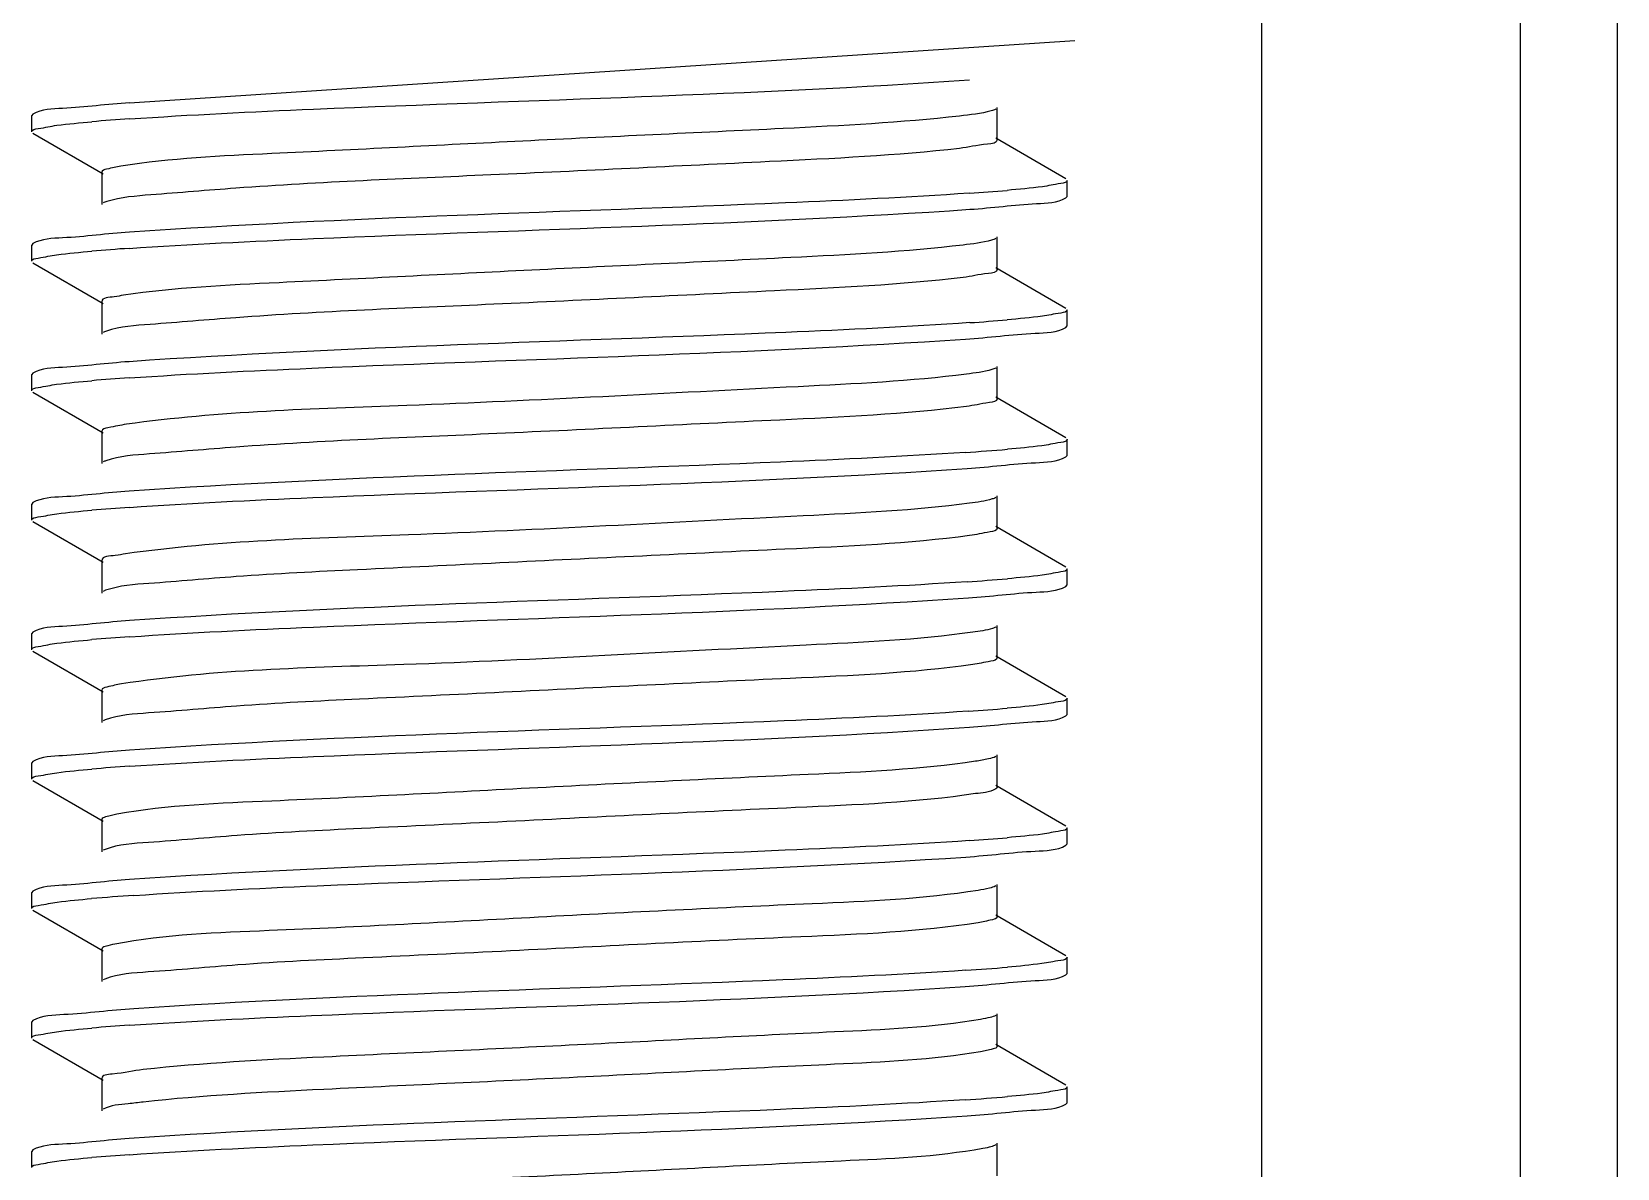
# Model space of a CAD drawing. Extents: x 1031190 to 1725648, y 733081 to 1571294.
# Drawn here: x 1133764.5 to 1134056.2, y 1252472 to 1252681.1 of the extents above; entities that cross this region are included whole.
import ezdxf

# ---------------------------------------------------------------- set-up
doc = ezdxf.new("R2010")
doc.units = 0
doc.header["$LTSCALE"] = 1000
doc.header["$MEASUREMENT"] = 0

msp = doc.modelspace()

# ---------------------------------------------------------------- linework, layer by layer
at = {"linetype": 'Continuous'}
for p, q in [((1133990.71, 1253335.18), (1133990.71, 1248594.16)), ((1134038.33, 1253335.18), (1134038.33, 1248594.16)), ((1134056.19, 1253335.18), (1134056.19, 1248594.16)), ((1133782.48, 1252668.02), (1133956.41, 1252679.44)), ((1133764.71, 1252665.91), (1133764.49, 1252665.65)), ((1133764.49, 1252662.67), (1133764.49, 1252665.65)), ((1133764.49, 1252662.67), (1133764.49, 1252665.65)), ((1133942.1, 1252661.19), (1133942.1, 1252667.14)), ((1133764.71, 1252662.41), (1133777.64, 1252654.93)), ((1133954.76, 1252654.01), (1133941.84, 1252661.49)), ((1133777.38, 1252655.23), (1133777.38, 1252649.28)), ((1133954.99, 1252650.77), (1133954.99, 1252653.74)), ((1133954.99, 1252650.77), (1133954.99, 1252653.74)), ((1133954.76, 1252650.51), (1133954.99, 1252650.77)), ((1133764.71, 1252642.1), (1133764.49, 1252641.84)), ((1133764.49, 1252638.86), (1133764.49, 1252641.84)), ((1133764.49, 1252638.86), (1133764.49, 1252641.84)), ((1133942.1, 1252637.37), (1133942.1, 1252643.33)), ((1133764.71, 1252638.6), (1133777.64, 1252631.12)), ((1133954.76, 1252630.19), (1133941.84, 1252637.67)), ((1133777.38, 1252631.42), (1133777.38, 1252625.47)), ((1133954.99, 1252626.96), (1133954.99, 1252629.93)), ((1133954.99, 1252626.96), (1133954.99, 1252629.93)), ((1133954.76, 1252626.69), (1133954.99, 1252626.96)), ((1133764.71, 1252618.29), (1133764.49, 1252618.03)), ((1133942.1, 1252613.56), (1133942.1, 1252619.51)), ((1133764.49, 1252615.05), (1133764.49, 1252618.03)), ((1133764.49, 1252615.05), (1133764.49, 1252618.03)), ((1133764.71, 1252614.79), (1133777.64, 1252607.31)), ((1133954.76, 1252606.38), (1133941.84, 1252613.86)), ((1133777.38, 1252607.61), (1133777.38, 1252601.65)), ((1133954.99, 1252603.14), (1133954.99, 1252606.12)), ((1133954.99, 1252603.14), (1133954.99, 1252606.12)), ((1133954.76, 1252602.88), (1133954.99, 1252603.14)), ((1133942.1, 1252589.75), (1133942.1, 1252595.7)), ((1133764.71, 1252594.47), (1133764.49, 1252594.21)), ((1133764.49, 1252591.24), (1133764.49, 1252594.21)), ((1133764.49, 1252591.24), (1133764.49, 1252594.21)), ((1133764.71, 1252590.97), (1133777.64, 1252583.49)), ((1133954.76, 1252582.57), (1133941.84, 1252590.05)), ((1133777.38, 1252583.79), (1133777.38, 1252577.84)), ((1133954.99, 1252579.33), (1133954.99, 1252582.31)), ((1133778.08, 1252578.34), (1133777.64, 1252578.14)), ((1133954.76, 1252579.07), (1133954.99, 1252579.33)), ((1133942.1, 1252565.93), (1133942.1, 1252571.89)), ((1133764.71, 1252570.66), (1133764.49, 1252570.4)), ((1133764.49, 1252567.42), (1133764.49, 1252570.4)), ((1133764.49, 1252567.42), (1133764.49, 1252570.4)), ((1133764.71, 1252567.16), (1133777.64, 1252559.68)), ((1133954.76, 1252558.75), (1133941.84, 1252566.24)), ((1133777.38, 1252559.98), (1133777.38, 1252554.03)), ((1133954.99, 1252555.52), (1133954.99, 1252558.49)), ((1133954.99, 1252555.52), (1133954.99, 1252558.49)), ((1133778.03, 1252554.51), (1133777.64, 1252554.33)), ((1133954.76, 1252555.26), (1133954.99, 1252555.52)), ((1133764.71, 1252546.85), (1133764.49, 1252546.59)), ((1133764.49, 1252543.61), (1133764.49, 1252546.59)), ((1133764.49, 1252543.61), (1133764.49, 1252546.59)), ((1133942.1, 1252542.12), (1133942.1, 1252548.08)), ((1133764.71, 1252543.35), (1133777.64, 1252535.87)), ((1133954.76, 1252534.94), (1133941.84, 1252542.42)), ((1133777.38, 1252536.17), (1133777.38, 1252530.22)), ((1133954.99, 1252531.7), (1133954.99, 1252534.68)), ((1133954.99, 1252531.7), (1133954.99, 1252534.68)), ((1133777.99, 1252530.68), (1133777.64, 1252530.52)), ((1133954.76, 1252531.44), (1133954.99, 1252531.7)), ((1133764.71, 1252523.03), (1133764.49, 1252522.77)), ((1133764.49, 1252519.8), (1133764.49, 1252522.77)), ((1133764.49, 1252519.8), (1133764.49, 1252522.77)), ((1133942.1, 1252518.31), (1133942.1, 1252524.26)), ((1133764.71, 1252519.54), (1133777.64, 1252512.05)), ((1133954.76, 1252511.13), (1133941.84, 1252518.61)), ((1133777.38, 1252512.36), (1133777.38, 1252506.4)), ((1133954.99, 1252507.89), (1133954.99, 1252510.87)), ((1133954.99, 1252507.89), (1133954.99, 1252510.87)), ((1133954.76, 1252507.63), (1133954.99, 1252507.89)), ((1133777.95, 1252506.85), (1133777.64, 1252506.7)), ((1133764.71, 1252499.22), (1133764.49, 1252498.96)), ((1133764.49, 1252495.98), (1133764.49, 1252498.96)), ((1133764.49, 1252495.98), (1133764.49, 1252498.96)), ((1133942.1, 1252494.5), (1133942.1, 1252500.45)), ((1133764.71, 1252495.72), (1133777.64, 1252488.24)), ((1133954.76, 1252487.32), (1133941.84, 1252494.8)), ((1133777.38, 1252488.54), (1133777.38, 1252482.59)), ((1133954.99, 1252484.08), (1133954.99, 1252487.05)), ((1133954.99, 1252484.08), (1133954.99, 1252487.05)), ((1133954.76, 1252483.82), (1133954.99, 1252484.08)), ((1133764.71, 1252475.41), (1133764.49, 1252475.15)), ((1133942.1, 1252470.68), (1133942.1, 1252476.64)), ((1133764.49, 1252472.17), (1133764.49, 1252475.15)), ((1133764.49, 1252472.17), (1133764.49, 1252475.15))]:
    msp.add_line(p, q, dxfattribs=at)
for centre, radius, start, end in [((1133809.85, 1252256.21), 409.75, 93.8309, 94.8034), ((1133909.64, 1253059.95), 409.49, 273.831, 274.805), ((1133809.76, 1252233.51), 408.64, 93.8384, 94.8035), ((1133909.76, 1253034.75), 408.1, 273.8416, 274.804), ((1133809.77, 1252209.62), 408.71, 93.8379, 94.8036), ((1133908.68, 1253024.43), 421.63, 273.7501, 274.8057), ((1133809.87, 1252184.61), 409.9, 93.83, 94.8034), ((1133909.09, 1252995.45), 416.44, 273.7834, 274.8062), ((1133809.89, 1252160.53), 410.18, 93.8281, 94.8033), ((1133909.42, 1252967.52), 412.32, 273.8111, 274.8058), ((1133809.85, 1252137.12), 409.77, 93.8308, 94.8034), ((1133909.64, 1252940.96), 409.56, 273.8305, 274.805), ((1133810.89, 1252100.3), 422.82, 93.743, 94.805), ((1133908.8, 1252927.67), 420.12, 273.7591, 274.8063), ((1133809.77, 1252090.61), 408.65, 93.8383, 94.8036), ((1133908.66, 1252905.55), 421.81, 273.7489, 274.8056), ((1133809.86, 1252065.57), 409.88, 93.8301, 94.8034)]:
    msp.add_arc(centre, radius, start, end, dxfattribs=at)
for points, knots in [([(1133782.48, 1252665.04), (1133793.75, 1252665.81), (1133845.26, 1252668.29), (1133896.83, 1252669.48), (1133937, 1252672.21)], [0, 0, 0, 0, 0.219207, 1, 1, 1, 1]), ([(1133782.5, 1252668.02), (1133778.38, 1252667.74), (1133772.61, 1252666.94), (1133766.32, 1252666.83), (1133764.72, 1252665.91)], [0, 0, 0, 0, 0.690341, 1, 1, 1, 1]), ([(1133935.19, 1252665.57), (1133924.41, 1252664.34), (1133897.59, 1252662.99), (1133855.4, 1252661.04), (1133814.81, 1252658.89), (1133790.07, 1252657.81), (1133780.89, 1252656.34)], [0, 0, 0, 0, 0.210492, 0.520764, 0.819615, 1, 1, 1, 1]), ([(1133941.84, 1252666.84), (1133941.58, 1252666.69), (1133939.39, 1252666.02), (1133937.14, 1252665.8), (1133935.19, 1252665.57)], [0, 0, 0, 0, 0.130925, 1, 1, 1, 1]), ([(1133764.49, 1252662.67), (1133764.49, 1252663.11), (1133766.77, 1252663.39), (1133767.93, 1252663.71), (1133769.09, 1252663.86)], [0, 0, 0, 0, 0.271512, 1, 1, 1, 1]), ([(1133935.19, 1252659.62), (1133923.57, 1252658.29), (1133894.78, 1252656.94), (1133850.43, 1252654.71), (1133812.4, 1252653.22), (1133788.94, 1252651.25), (1133780.92, 1252650.65), (1133778.31, 1252649.85)], [0, 0, 0, 0, 0.223118, 0.549331, 0.848052, 0.947905, 1, 1, 1, 1]), ([(1133942.1, 1252661.19), (1133942.1, 1252660.55), (1133938.59, 1252660.32), (1133936.92, 1252659.82), (1133935.19, 1252659.62)], [0, 0, 0, 0, 0.268344, 1, 1, 1, 1]), ([(1133780.89, 1252656.34), (1133780.01, 1252656.2), (1133779.06, 1252655.97), (1133777.38, 1252655.58), (1133777.38, 1252655.23)], [0, 0, 0, 0, 0.719855, 1, 1, 1, 1]), ([(1133954.99, 1252653.74), (1133954.99, 1252653.31), (1133952.72, 1252653.03), (1133951.57, 1252652.72), (1133950.43, 1252652.57)], [0, 0, 0, 0, 0.27162, 1, 1, 1, 1]), ([(1133937, 1252651.38), (1133925.72, 1252650.61), (1133874.22, 1252648.13), (1133822.64, 1252646.94), (1133782.48, 1252644.21)], [0, 0, 0, 0, 0.219225, 1, 1, 1, 1]), ([(1133937.1, 1252648.41), (1133941.19, 1252648.69), (1133946.92, 1252649.48), (1133953.17, 1252649.59), (1133954.76, 1252650.51)], [0, 0, 0, 0, 0.690204, 1, 1, 1, 1]), ([(1133778.31, 1252649.85), (1133778.18, 1252649.81), (1133777.95, 1252649.73), (1133777.73, 1252649.63), (1133777.64, 1252649.58)], [0, 0, 0, 0, 0.565422, 1, 1, 1, 1]), ([(1133782.41, 1252641.22), (1133793.7, 1252641.99), (1133845.26, 1252644.48), (1133896.88, 1252645.67), (1133937.1, 1252648.41)], [0, 0, 0, 0, 0.219144, 1, 1, 1, 1]), ([(1133782.48, 1252644.21), (1133778.37, 1252643.93), (1133772.6, 1252643.13), (1133766.32, 1252643.02), (1133764.72, 1252642.1)], [0, 0, 0, 0, 0.690315, 1, 1, 1, 1]), ([(1133935.83, 1252641.84), (1133925.31, 1252640.57), (1133898.82, 1252639.26), (1133856.86, 1252637.28), (1133815.96, 1252635.17), (1133790.85, 1252634.02), (1133781.39, 1252632.61)], [0, 0, 0, 0, 0.205418, 0.513768, 0.814544, 1, 1, 1, 1]), ([(1133941.84, 1252643.02), (1133941.6, 1252642.89), (1133939.63, 1252642.26), (1133937.59, 1252642.05), (1133935.83, 1252641.84)], [0, 0, 0, 0, 0.133703, 1, 1, 1, 1]), ([(1133764.49, 1252638.86), (1133764.49, 1252639.29), (1133766.77, 1252639.58), (1133767.92, 1252639.89), (1133769.07, 1252640.04)], [0, 0, 0, 0, 0.271571, 1, 1, 1, 1]), ([(1133935.83, 1252635.89), (1133924.32, 1252634.5), (1133895.48, 1252633.18), (1133850.91, 1252630.9), (1133812.5, 1252629.44), (1133788.86, 1252627.41), (1133780.8, 1252626.84), (1133778.22, 1252626.01)], [0, 0, 0, 0, 0.220204, 0.547586, 0.848383, 0.94851, 1, 1, 1, 1]), ([(1133942.1, 1252637.37), (1133942.1, 1252636.79), (1133938.94, 1252636.51), (1133937.4, 1252636.07), (1133935.83, 1252635.89)], [0, 0, 0, 0, 0.269649, 1, 1, 1, 1]), ([(1133781.39, 1252632.61), (1133780.8, 1252632.52), (1133779.67, 1252632.2), (1133777.38, 1252632.23), (1133777.38, 1252631.42)], [0, 0, 0, 0, 0.421018, 1, 1, 1, 1]), ([(1133954.99, 1252629.93), (1133954.99, 1252629.5), (1133952.72, 1252629.21), (1133951.57, 1252628.9), (1133950.43, 1252628.75)], [0, 0, 0, 0, 0.271621, 1, 1, 1, 1]), ([(1133937.1, 1252627.57), (1133925.82, 1252626.8), (1133874.25, 1252624.32), (1133822.63, 1252623.13), (1133782.41, 1252620.39)], [0, 0, 0, 0, 0.219059, 1, 1, 1, 1]), ([(1133778.22, 1252626.01), (1133778.11, 1252625.97), (1133777.91, 1252625.9), (1133777.72, 1252625.81), (1133777.64, 1252625.77)], [0, 0, 0, 0, 0.559972, 1, 1, 1, 1]), ([(1133782.41, 1252617.41), (1133793.6, 1252618.17), (1133844.88, 1252620.65), (1133896.22, 1252621.86), (1133936.26, 1252624.54)], [0, 0, 0, 0, 0.218315, 1, 1, 1, 1]), ([(1133936.26, 1252624.54), (1133940.54, 1252624.82), (1133946.55, 1252625.66), (1133953.1, 1252625.74), (1133954.76, 1252626.69)], [0, 0, 0, 0, 0.691064, 1, 1, 1, 1]), ([(1133782.41, 1252620.39), (1133778.31, 1252620.11), (1133772.57, 1252619.31), (1133766.31, 1252619.2), (1133764.72, 1252618.29)], [0, 0, 0, 0, 0.690246, 1, 1, 1, 1]), ([(1133941.84, 1252619.21), (1133941.62, 1252619.09), (1133939.86, 1252618.5), (1133938.03, 1252618.3), (1133936.45, 1252618.1)], [0, 0, 0, 0, 0.136714, 1, 1, 1, 1]), ([(1133764.49, 1252615.05), (1133764.49, 1252615.48), (1133766.77, 1252615.77), (1133767.92, 1252616.08), (1133769.07, 1252616.23)], [0, 0, 0, 0, 0.271569, 1, 1, 1, 1]), ([(1133936.45, 1252618.1), (1133926.19, 1252616.8), (1133891.82, 1252615.17), (1133840.37, 1252612.26), (1133798.99, 1252611.27), (1133781.91, 1252608.87)], [0, 0, 0, 0, 0.200359, 0.665926, 1, 1, 1, 1]), ([(1133942.1, 1252613.56), (1133942.1, 1252613.03), (1133939.27, 1252612.72), (1133937.87, 1252612.33), (1133936.45, 1252612.15)], [0, 0, 0, 0, 0.271205, 1, 1, 1, 1]), ([(1133936.45, 1252612.15), (1133925.06, 1252610.71), (1133896.19, 1252609.43), (1133851.43, 1252607.1), (1133812.64, 1252605.66), (1133788.81, 1252603.58), (1133780.7, 1252603.04), (1133778.15, 1252602.17)], [0, 0, 0, 0, 0.217121, 0.545559, 0.848485, 0.948981, 1, 1, 1, 1]), ([(1133781.91, 1252608.87), (1133780.77, 1252608.71), (1133779.6, 1252608.41), (1133777.38, 1252608.04), (1133777.38, 1252607.61)], [0, 0, 0, 0, 0.725085, 1, 1, 1, 1]), ([(1133936.26, 1252603.7), (1133924.93, 1252602.94), (1133873.65, 1252600.49), (1133822.31, 1252599.29), (1133782.41, 1252596.58)], [0, 0, 0, 0, 0.221032, 1, 1, 1, 1]), ([(1133954.99, 1252606.12), (1133954.99, 1252605.68), (1133952.65, 1252605.4), (1133951.48, 1252605.08), (1133950.3, 1252604.92)], [0, 0, 0, 0, 0.271165, 1, 1, 1, 1]), ([(1133778.15, 1252602.17), (1133778.05, 1252602.14), (1133777.88, 1252602.07), (1133777.71, 1252602), (1133777.64, 1252601.96)], [0, 0, 0, 0, 0.555073, 1, 1, 1, 1]), ([(1133782.49, 1252593.6), (1133793.71, 1252594.37), (1133845.07, 1252596.84), (1133896.49, 1252598.05), (1133936.57, 1252600.75)], [0, 0, 0, 0, 0.218794, 1, 1, 1, 1]), ([(1133936.57, 1252600.75), (1133940.78, 1252601.03), (1133946.68, 1252601.85), (1133953.12, 1252601.94), (1133954.76, 1252602.88)], [0, 0, 0, 0, 0.69076, 1, 1, 1, 1]), ([(1133782.41, 1252596.58), (1133778.32, 1252596.3), (1133772.57, 1252595.5), (1133766.31, 1252595.39), (1133764.72, 1252594.47)], [0, 0, 0, 0, 0.690251, 1, 1, 1, 1]), ([(1133941.84, 1252595.4), (1133941.64, 1252595.28), (1133940.07, 1252594.75), (1133938.44, 1252594.55), (1133937.04, 1252594.37)], [0, 0, 0, 0, 0.139964, 1, 1, 1, 1]), ([(1133764.49, 1252591.24), (1133764.49, 1252591.67), (1133766.78, 1252591.95), (1133767.93, 1252592.27), (1133769.09, 1252592.42)], [0, 0, 0, 0, 0.271503, 1, 1, 1, 1]), ([(1133937.04, 1252594.37), (1133926.9, 1252593.01), (1133892.41, 1252591.42), (1133840.73, 1252588.43), (1133798.97, 1252587.5), (1133781.75, 1252585.04)], [0, 0, 0, 0, 0.197233, 0.664604, 1, 1, 1, 1]), ([(1133942.1, 1252589.75), (1133942.1, 1252589.27), (1133939.59, 1252588.92), (1133938.31, 1252588.58), (1133937.04, 1252588.41)], [0, 0, 0, 0, 0.272967, 1, 1, 1, 1]), ([(1133937.04, 1252588.41), (1133925.78, 1252586.91), (1133896.91, 1252585.65), (1133859.37, 1252583.79), (1133825.73, 1252582.18), (1133804.14, 1252581.14), (1133788.79, 1252579.74), (1133780.62, 1252579.23), (1133778.08, 1252578.34)], [0, 0, 0, 0, 0.213883, 0.543283, 0.707942, 0.848388, 0.949336, 1, 1, 1, 1]), ([(1133781.75, 1252585.04), (1133781.12, 1252584.94), (1133779.88, 1252584.59), (1133777.38, 1252584.68), (1133777.38, 1252583.79)], [0, 0, 0, 0, 0.42179, 1, 1, 1, 1]), ([(1133954.99, 1252582.31), (1133954.99, 1252581.87), (1133952.69, 1252581.59), (1133951.53, 1252581.27), (1133950.37, 1252581.12)], [0, 0, 0, 0, 0.27139, 1, 1, 1, 1]), ([(1133936.57, 1252579.91), (1133925.27, 1252579.15), (1133873.91, 1252576.68), (1133822.49, 1252575.49), (1133782.49, 1252572.77)], [0, 0, 0, 0, 0.220239, 1, 1, 1, 1]), ([(1133936.82, 1252576.95), (1133940.98, 1252577.23), (1133946.8, 1252578.04), (1133953.14, 1252578.14), (1133954.76, 1252579.07)], [0, 0, 0, 0, 0.690501, 1, 1, 1, 1]), ([(1133782.5, 1252569.79), (1133793.76, 1252570.56), (1133845.2, 1252573.03), (1133896.7, 1252574.23), (1133936.82, 1252576.95)], [0, 0, 0, 0, 0.219088, 1, 1, 1, 1]), ([(1133782.49, 1252572.77), (1133778.37, 1252572.49), (1133772.6, 1252571.69), (1133766.32, 1252571.58), (1133764.72, 1252570.66)], [0, 0, 0, 0, 0.690324, 1, 1, 1, 1]), ([(1133941.84, 1252571.59), (1133941.66, 1252571.48), (1133940.28, 1252570.99), (1133938.83, 1252570.8), (1133937.6, 1252570.63)], [0, 0, 0, 0, 0.143518, 1, 1, 1, 1]), ([(1133764.49, 1252567.42), (1133764.49, 1252567.86), (1133766.78, 1252568.14), (1133767.94, 1252568.46), (1133769.09, 1252568.61)], [0, 0, 0, 0, 0.27149, 1, 1, 1, 1]), ([(1133937.6, 1252570.63), (1133927.45, 1252569.2), (1133892.46, 1252567.67), (1133840.37, 1252564.47), (1133798.13, 1252563.81), (1133780.99, 1252561.11)], [0, 0, 0, 0, 0.195888, 0.668212, 1, 1, 1, 1]), ([(1133942.1, 1252565.93), (1133942.1, 1252565.5), (1133939.89, 1252565.14), (1133938.73, 1252564.83), (1133937.6, 1252564.68)], [0, 0, 0, 0, 0.275042, 1, 1, 1, 1]), ([(1133937.6, 1252564.68), (1133926.48, 1252563.11), (1133897.62, 1252561.91), (1133860.01, 1252560), (1133826.08, 1252558.38), (1133804.26, 1252557.34), (1133788.78, 1252555.91), (1133780.56, 1252555.43), (1133778.03, 1252554.51)], [0, 0, 0, 0, 0.210506, 0.540786, 0.706621, 0.84812, 0.949594, 1, 1, 1, 1]), ([(1133780.99, 1252561.11), (1133780.08, 1252560.96), (1133779.11, 1252560.73), (1133777.38, 1252560.34), (1133777.38, 1252559.98)], [0, 0, 0, 0, 0.720573, 1, 1, 1, 1]), ([(1133954.99, 1252558.49), (1133954.99, 1252558.06), (1133952.71, 1252557.78), (1133951.56, 1252557.46), (1133950.41, 1252557.31)], [0, 0, 0, 0, 0.271542, 1, 1, 1, 1]), ([(1133936.82, 1252556.11), (1133925.54, 1252555.35), (1133874.1, 1252552.87), (1133822.6, 1252551.68), (1133782.5, 1252548.96)], [0, 0, 0, 0, 0.219626, 1, 1, 1, 1]), ([(1133937, 1252553.15), (1133941.11, 1252553.43), (1133946.88, 1252554.23), (1133953.16, 1252554.34), (1133954.76, 1252555.26)], [0, 0, 0, 0, 0.690315, 1, 1, 1, 1]), ([(1133782.48, 1252545.98), (1133793.75, 1252546.74), (1133845.26, 1252549.23), (1133896.83, 1252550.42), (1133937, 1252553.15)], [0, 0, 0, 0, 0.219207, 1, 1, 1, 1]), ([(1133782.5, 1252548.96), (1133778.39, 1252548.68), (1133772.61, 1252547.88), (1133766.32, 1252547.77), (1133764.72, 1252546.85)], [0, 0, 0, 0, 0.690341, 1, 1, 1, 1]), ([(1133938.12, 1252546.89), (1133927.94, 1252545.37), (1133901.01, 1252544.21), (1133857.86, 1252542.08), (1133815.51, 1252539.76), (1133789.54, 1252538.84), (1133780.15, 1252537.15)], [0, 0, 0, 0, 0.195054, 0.509751, 0.81902, 1, 1, 1, 1]), ([(1133941.84, 1252547.77), (1133941.44, 1252547.54), (1133940.17, 1252547.24), (1133938.93, 1252547.01), (1133938.12, 1252546.89)], [0, 0, 0, 0, 0.361946, 1, 1, 1, 1]), ([(1133764.49, 1252543.61), (1133764.49, 1252544.04), (1133766.78, 1252544.33), (1133767.93, 1252544.64), (1133769.09, 1252544.79)], [0, 0, 0, 0, 0.271511, 1, 1, 1, 1]), ([(1133938.12, 1252540.94), (1133927.17, 1252539.3), (1133898.33, 1252538.17), (1133860.68, 1252536.21), (1133826.45, 1252534.59), (1133804.4, 1252533.55), (1133788.8, 1252532.08), (1133780.5, 1252531.63), (1133777.99, 1252530.68)], [0, 0, 0, 0, 0.207, 0.538089, 0.705109, 0.8477, 0.949766, 1, 1, 1, 1]), ([(1133942.1, 1252542.12), (1133942.1, 1252541.99), (1133940.73, 1252541.04), (1133939.38, 1252541.13), (1133938.12, 1252540.94)], [0, 0, 0, 0, 0.092175, 1, 1, 1, 1]), ([(1133780.15, 1252537.15), (1133779.45, 1252537.03), (1133778.67, 1252536.85), (1133777.38, 1252536.45), (1133777.38, 1252536.17)], [0, 0, 0, 0, 0.714305, 1, 1, 1, 1]), ([(1133954.99, 1252534.68), (1133954.99, 1252534.25), (1133952.72, 1252533.96), (1133951.57, 1252533.65), (1133950.43, 1252533.5)], [0, 0, 0, 0, 0.271618, 1, 1, 1, 1]), ([(1133937, 1252532.31), (1133925.72, 1252531.55), (1133874.21, 1252529.07), (1133822.64, 1252527.87), (1133782.48, 1252525.14)], [0, 0, 0, 0, 0.219234, 1, 1, 1, 1]), ([(1133936.34, 1252529.29), (1133940.61, 1252529.58), (1133946.58, 1252530.41), (1133953.1, 1252530.49), (1133954.76, 1252531.44)], [0, 0, 0, 0, 0.690986, 1, 1, 1, 1]), ([(1133783.29, 1252522.22), (1133794.52, 1252522.97), (1133845.54, 1252525.42), (1133896.62, 1252526.63), (1133936.34, 1252529.29)], [0, 0, 0, 0, 0.220435, 1, 1, 1, 1]), ([(1133782.48, 1252525.14), (1133778.37, 1252524.86), (1133772.6, 1252524.06), (1133766.32, 1252523.96), (1133764.72, 1252523.03)], [0, 0, 0, 0, 0.690316, 1, 1, 1, 1]), ([(1133938.61, 1252523.16), (1133928.52, 1252521.54), (1133901.44, 1252520.46), (1133857.96, 1252518.28), (1133815.27, 1252515.88), (1133789.12, 1252515.06), (1133779.79, 1252513.28)], [0, 0, 0, 0, 0.192604, 0.509424, 0.820982, 1, 1, 1, 1]), ([(1133941.84, 1252523.96), (1133941.48, 1252523.76), (1133940.39, 1252523.47), (1133939.31, 1252523.27), (1133938.61, 1252523.16)], [0, 0, 0, 0, 0.367593, 1, 1, 1, 1]), ([(1133764.49, 1252519.8), (1133764.49, 1252520.24), (1133766.84, 1252520.52), (1133768.02, 1252520.84), (1133769.2, 1252520.99)], [0, 0, 0, 0, 0.271089, 1, 1, 1, 1]), ([(1133938.61, 1252517.2), (1133927.83, 1252515.48), (1133899.03, 1252514.43), (1133861.35, 1252512.42), (1133826.85, 1252510.79), (1133804.56, 1252509.76), (1133788.83, 1252508.25), (1133780.46, 1252507.83), (1133777.95, 1252506.85)], [0, 0, 0, 0, 0.203373, 0.535211, 0.703427, 0.847147, 0.949865, 1, 1, 1, 1]), ([(1133942.1, 1252518.31), (1133942.1, 1252517.96), (1133940.43, 1252517.57), (1133939.49, 1252517.34), (1133938.61, 1252517.2)], [0, 0, 0, 0, 0.280331, 1, 1, 1, 1]), ([(1133779.79, 1252513.28), (1133779.18, 1252513.16), (1133778.48, 1252513), (1133777.38, 1252512.61), (1133777.38, 1252512.36)], [0, 0, 0, 0, 0.710691, 1, 1, 1, 1]), ([(1133954.99, 1252510.87), (1133954.99, 1252510.43), (1133952.67, 1252510.15), (1133951.5, 1252509.83), (1133950.33, 1252509.68)], [0, 0, 0, 0, 0.271257, 1, 1, 1, 1]), ([(1133936.34, 1252508.46), (1133925.13, 1252507.71), (1133874.12, 1252505.26), (1133823.04, 1252504.03), (1133783.29, 1252501.38)], [0, 0, 0, 0, 0.219935, 1, 1, 1, 1]), ([(1133936.24, 1252505.47), (1133940.53, 1252505.76), (1133946.54, 1252506.59), (1133953.1, 1252506.67), (1133954.76, 1252507.63)], [0, 0, 0, 0, 0.691075, 1, 1, 1, 1]), ([(1133782.41, 1252498.35), (1133793.59, 1252499.11), (1133844.87, 1252501.58), (1133896.21, 1252502.8), (1133936.24, 1252505.47)], [0, 0, 0, 0, 0.218297, 1, 1, 1, 1]), ([(1133783.29, 1252501.38), (1133778.99, 1252501.1), (1133772.96, 1252500.26), (1133766.39, 1252500.18), (1133764.72, 1252499.22)], [0, 0, 0, 0, 0.691141, 1, 1, 1, 1]), ([(1133939.07, 1252499.42), (1133930.2, 1252497.9), (1133905.86, 1252496.9), (1133865.62, 1252494.69), (1133823.21, 1252492.77), (1133796.05, 1252491.4), (1133785.01, 1252490.19)], [0, 0, 0, 0, 0.175014, 0.471824, 0.784132, 1, 1, 1, 1]), ([(1133941.84, 1252500.15), (1133941.53, 1252499.97), (1133940.59, 1252499.71), (1133939.66, 1252499.52), (1133939.07, 1252499.42)], [0, 0, 0, 0, 0.373885, 1, 1, 1, 1]), ([(1133764.49, 1252495.98), (1133764.49, 1252496.42), (1133766.77, 1252496.7), (1133767.92, 1252497.02), (1133769.07, 1252497.16)], [0, 0, 0, 0, 0.271572, 1, 1, 1, 1]), ([(1133939.07, 1252493.47), (1133930.2, 1252491.95), (1133905.86, 1252490.95), (1133865.62, 1252488.73), (1133823.21, 1252486.82), (1133796.05, 1252485.44), (1133785.01, 1252484.23)], [0, 0, 0, 0, 0.175014, 0.471824, 0.784132, 1, 1, 1, 1]), ([(1133942.1, 1252494.5), (1133942.1, 1252494.19), (1133940.68, 1252493.79), (1133939.84, 1252493.6), (1133939.07, 1252493.47)], [0, 0, 0, 0, 0.283723, 1, 1, 1, 1]), ([(1133785.01, 1252490.19), (1133783.1, 1252489.98), (1133781.28, 1252489.42), (1133777.37, 1252489.24), (1133777.38, 1252488.54)], [0, 0, 0, 0, 0.732819, 1, 1, 1, 1]), ([(1133954.99, 1252487.05), (1133954.99, 1252486.61), (1133952.65, 1252486.33), (1133951.48, 1252486.01), (1133950.3, 1252485.86)], [0, 0, 0, 0, 0.271157, 1, 1, 1, 1]), ([(1133785.01, 1252484.23), (1133784.09, 1252484.13), (1133781.64, 1252483.77), (1133779, 1252483.68), (1133777.64, 1252482.89)], [0, 0, 0, 0, 0.371801, 1, 1, 1, 1]), ([(1133936.24, 1252484.64), (1133924.92, 1252483.88), (1133873.64, 1252481.42), (1133822.3, 1252480.23), (1133782.41, 1252477.51)], [0, 0, 0, 0, 0.22106, 1, 1, 1, 1]), ([(1133782.48, 1252474.54), (1133793.71, 1252475.3), (1133845.06, 1252477.78), (1133896.48, 1252478.98), (1133936.56, 1252481.68)], [0, 0, 0, 0, 0.218782, 1, 1, 1, 1]), ([(1133936.56, 1252481.68), (1133940.77, 1252481.96), (1133946.68, 1252482.78), (1133953.12, 1252482.88), (1133954.76, 1252483.82)], [0, 0, 0, 0, 0.69077, 1, 1, 1, 1]), ([(1133782.41, 1252477.51), (1133778.32, 1252477.23), (1133772.57, 1252476.44), (1133766.31, 1252476.33), (1133764.72, 1252475.41)], [0, 0, 0, 0, 0.690248, 1, 1, 1, 1]), ([(1133939.5, 1252475.68), (1133930.92, 1252474.1), (1133906.96, 1252473.19), (1133867.08, 1252470.92), (1133824.48, 1252469.03), (1133797.01, 1252467.64), (1133785.72, 1252466.45)], [0, 0, 0, 0, 0.169916, 0.464788, 0.779028, 1, 1, 1, 1]), ([(1133941.84, 1252476.34), (1133941.57, 1252476.18), (1133940.78, 1252475.94), (1133940, 1252475.77), (1133939.5, 1252475.68)], [0, 0, 0, 0, 0.380929, 1, 1, 1, 1]), ([(1133764.49, 1252472.17), (1133764.49, 1252472.61), (1133766.78, 1252472.89), (1133767.93, 1252473.2), (1133769.09, 1252473.35)], [0, 0, 0, 0, 0.271504, 1, 1, 1, 1])]:
    msp.add_open_spline(points, degree=3, knots=knots, dxfattribs=at)
for points in [[(1133769.09, 1252663.86), (1133771.23, 1252664.13), (1133773.39, 1252664.33), (1133775.54, 1252664.52)], [(1133950.43, 1252652.57), (1133948.27, 1252652.29), (1133946.11, 1252652.09), (1133943.94, 1252651.9)], [(1133769.07, 1252640.04), (1133771.22, 1252640.32), (1133773.38, 1252640.52), (1133775.55, 1252640.71)], [(1133950.43, 1252628.75), (1133948.27, 1252628.47), (1133946.1, 1252628.27), (1133943.93, 1252628.09)], [(1133769.07, 1252616.23), (1133771.22, 1252616.51), (1133773.38, 1252616.71), (1133775.55, 1252616.89)], [(1133950.3, 1252604.92), (1133948.21, 1252604.66), (1133946.11, 1252604.46), (1133944, 1252604.28)], [(1133769.09, 1252592.42), (1133771.23, 1252592.7), (1133773.39, 1252592.9), (1133775.54, 1252593.08)], [(1133950.37, 1252581.12), (1133948.25, 1252580.85), (1133946.11, 1252580.65), (1133943.98, 1252580.47)], [(1133769.09, 1252568.61), (1133771.23, 1252568.88), (1133773.39, 1252569.08), (1133775.54, 1252569.27)], [(1133950.41, 1252557.31), (1133948.27, 1252557.03), (1133946.11, 1252556.83), (1133943.96, 1252556.65)], [(1133769.09, 1252544.79), (1133771.23, 1252545.07), (1133773.39, 1252545.27), (1133775.54, 1252545.45)], [(1133950.43, 1252533.5), (1133948.27, 1252533.22), (1133946.11, 1252533.02), (1133943.94, 1252532.84)], [(1133769.2, 1252520.99), (1133771.28, 1252521.26), (1133773.38, 1252521.46), (1133775.47, 1252521.64)], [(1133950.33, 1252509.68), (1133948.23, 1252509.41), (1133946.11, 1252509.21), (1133944, 1252509.03)], [(1133769.07, 1252497.16), (1133771.22, 1252497.44), (1133773.38, 1252497.64), (1133775.55, 1252497.83)], [(1133950.3, 1252485.86), (1133948.21, 1252485.59), (1133946.11, 1252485.4), (1133944, 1252485.22)], [(1133769.09, 1252473.35), (1133771.23, 1252473.63), (1133773.39, 1252473.83), (1133775.54, 1252474.02)]]:
    msp.add_open_spline(points, degree=3, dxfattribs=at)

doc.saveas('drawing.dxf')
